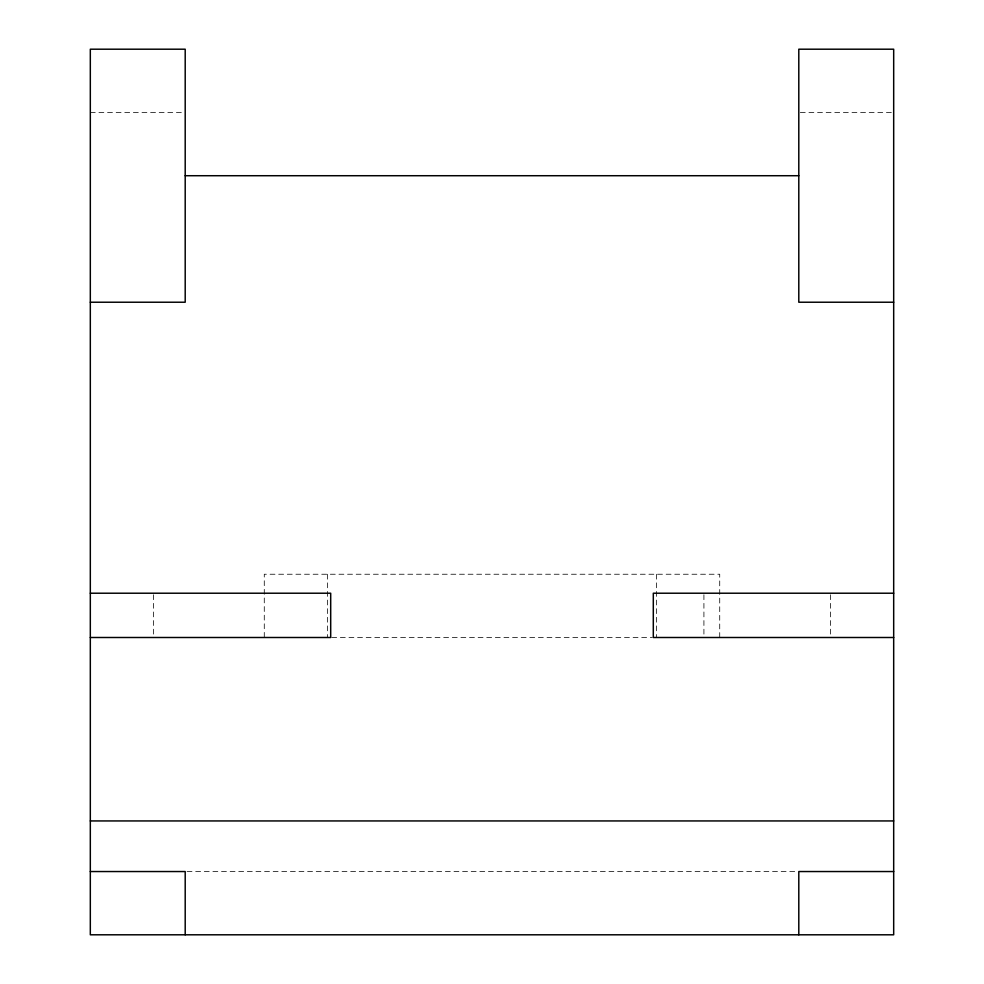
<?xml version="1.0" encoding="UTF-8"?>
<svg xmlns="http://www.w3.org/2000/svg" width="984" height="984" viewBox="0 0 984 984"><rect width="100%" height="100%" fill="white"/><g stroke="black" fill="none" stroke-linecap="round" stroke-linejoin="round"><path stroke-width="0.74" stroke-dasharray="4.92 3.69" d="M90.319 112.459L183.676 112.459M800.324 112.459L892.156 112.459M331.743 637.497L652.257 637.497M187.071 871.541L796.905 871.541M830.422 594.742L830.422 637.497M719.722 637.497L719.722 574.238L264.278 574.238L264.278 637.497M703.917 594.742L703.917 635.959M656.463 574.238L656.463 637.497M327.537 574.238L327.537 637.497M153.578 594.742L153.578 635.959"/><path stroke-width="1.48" d="M185.201 175.718L798.799 175.718M90.319 302.223L185.201 302.223L185.201 49.2L90.319 49.2L90.319 934.8L893.681 934.8L893.681 49.2L798.799 49.2L798.799 302.223L893.681 302.223M90.319 593.217L330.698 593.217L330.698 637.497L90.319 637.497M893.681 593.217L653.302 593.217L653.302 637.497L893.681 637.497M90.319 820.939L893.681 820.939M90.319 871.541L185.201 871.541L185.201 934.8M893.681 871.541L798.799 871.541L798.799 934.8"/></g></svg>
